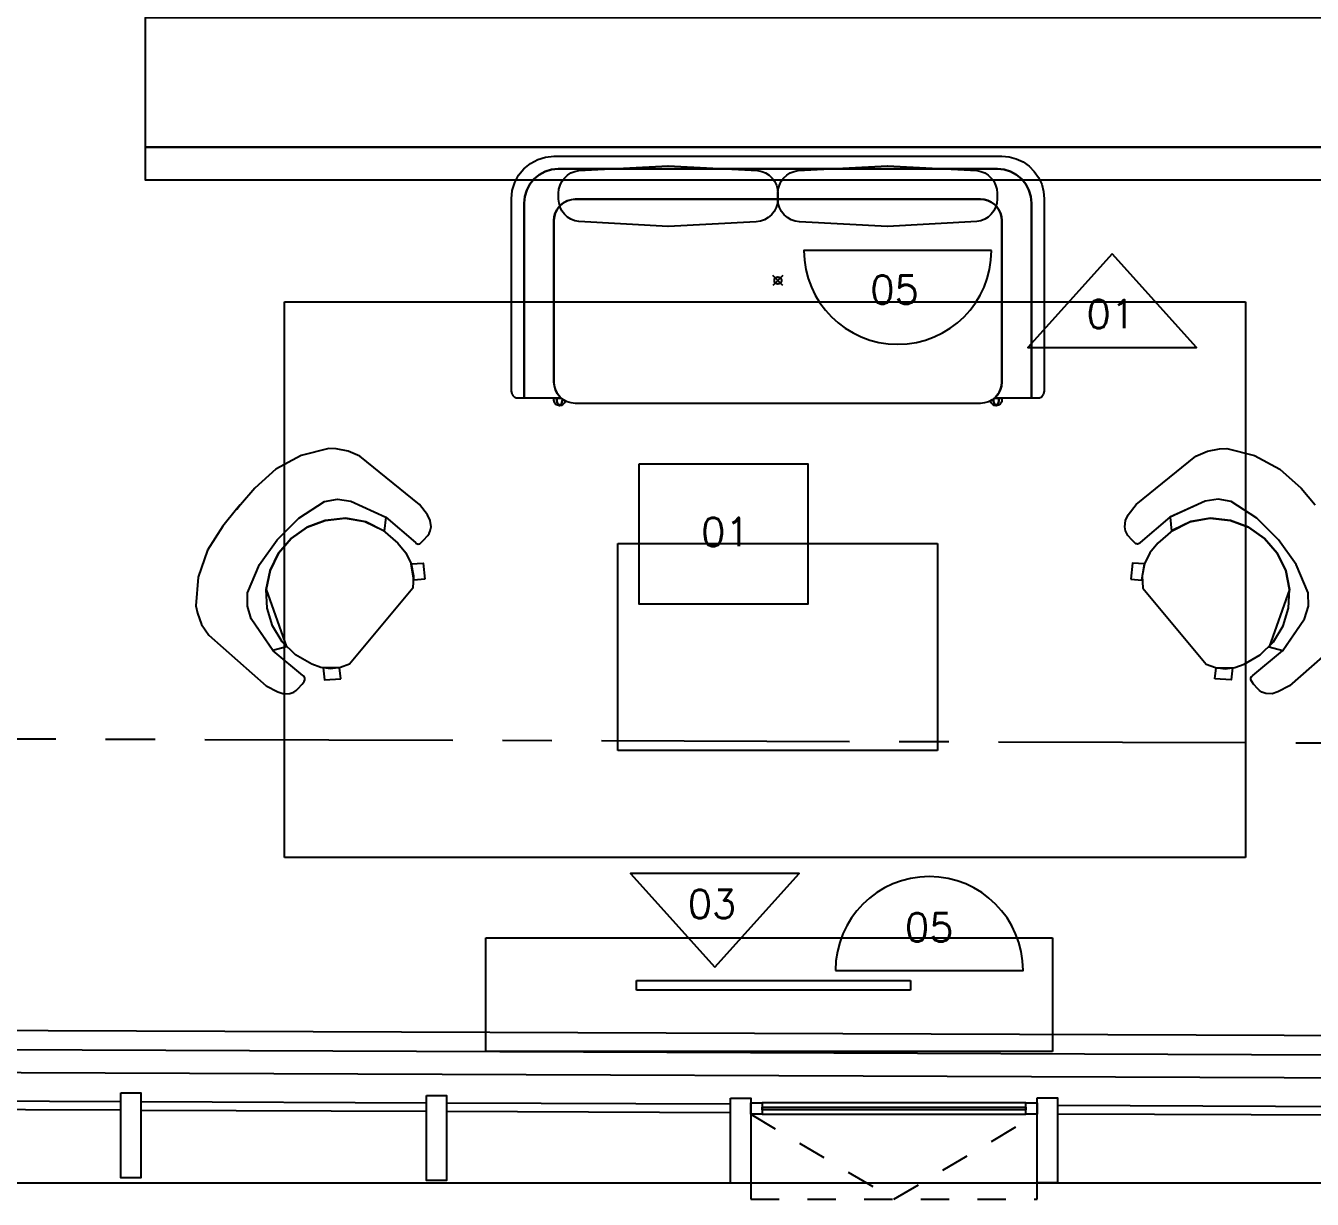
# Model space of a CAD drawing. Extents: x -4 to 325, y -1 to 181.
# Drawn here: x 34.493 to 39.032, y 3.893 to 8.033 of the extents above; entities that cross this region are included whole.
import ezdxf
from ezdxf.enums import TextEntityAlignment as Align

# ---------------------------------------------------------------- set-up
doc = ezdxf.new("R2010")
doc.units = 0
doc.header["$LTSCALE"] = 0.7
doc.header["$MEASUREMENT"] = 0
for name, pattern in [('REC4_A1-00_PLANTA GENERAL$1$X-BB$0$CENTER', [2, 1.25, -0.25, 0.25, -0.25]), ('REC4_A1-00_PLANTA GENERAL$1$X-BB$0$HIDDEN2', [0.1875, 0.125, -0.0625]), ('X-BB$0$HIDDEN2', [0.1875, 0.125, -0.0625])]:
    doc.linetypes.add(name, pattern=pattern)
doc.layers.get('0').update_dxf_attribs({"linetype": 'CONTINUOUS'})
for name, color, linetype in [('REC4_A1-00_PLANTA GENERAL$1$ACABADO INTERIOR', 4, 'CONTINUOUS'), ('REC4_A1-00_PLANTA GENERAL$1$BB$0$A-COLS', 251, 'CONTINUOUS'), ('REC4_A1-00_PLANTA GENERAL$1$BB$0$A-GLAZ', 251, 'CONTINUOUS'), ('REC4_A1-00_PLANTA GENERAL$1$BB$0$A-GRID', 251, 'REC4_A1-00_PLANTA GENERAL$1$X-BB$0$CENTER'), ('REC4_A1-00_PLANTA GENERAL$1$BB$0$A-WALL-FULL', 251, 'CONTINUOUS'), ('REC4_A1-00_PLANTA GENERAL$1$BB$0$A-WALL-PRHT', 251, 'CONTINUOUS'), ('REC4_A1-00_PLANTA GENERAL$1$FN$0$I-FURN-FREE', 1, 'CONTINUOUS'), ('REC4_A1-00_PLANTA GENERAL$1$LAMBRINES', 3, 'CONTINUOUS'), ('REC4_A1-00_PLANTA GENERAL$1$PP$0$I-CANCELERIA', 253, 'CONTINUOUS'), ('REC4_A1-00_PLANTA GENERAL$1$PP$0$I-FLOR-DIMS', 1, 'CONTINUOUS'), ('REC4_A1-00_PLANTA GENERAL$1$PP$0$I-GLAZ', 253, 'CONTINUOUS')]:
    doc.layers.add(name, color=color, linetype=linetype)
doc.styles.add('REC4_A1-00_PLANTA GENERAL$0$X-FN$0$ARIAL', font='arial.ttf')
doc.styles.add('ROMANS', font='romans.shx', dxfattribs={"width": 0.75})

# ---------------------------------------------------------------- blocks, each defined once
blk = doc.blocks.new('REC4_A1-00_PLANTA GENERAL', base_point=(3911.2412, -3265.1096))
at = {"layer": 'REC4_A1-00_PLANTA GENERAL$1$BB$0$A-GRID'}
h = blk.add_hatch(dxfattribs=at)
h.set_pattern_fill('ANSI31', color=8, scale=0.53)
h.set_pattern_definition([(45, (0.03352, 0.020166), (-0.046845824, 0.046845824), [])])
h.paths.add_polyline_path([(1.5678, 35.8547), (1.2166, 35.8547), (1.2166, 35.4908), (1.5678, 35.4908)])
h.paths.add_polyline_path([(8.0551, 35.8047), (7.7553, 35.8047), (7.7553, 35.5143), (8.0551, 35.5143)])
h.paths.add_polyline_path([(14.5753, 35.809), (14.2754, 35.809), (14.2754, 35.5187), (14.5753, 35.5187)])
h.paths.add_polyline_path([(21.0466, 35.804), (20.7468, 35.804), (20.7468, 35.5137), (21.0466, 35.5137)])
edge = h.paths.add_edge_path()
edge.add_arc((27.4259, 35.604), 0.1568, 0, 360)
h.paths.add_polyline_path([(34.1147, 35.7939), (33.8148, 35.7939), (33.8148, 35.5036), (34.1147, 35.5036)])
h.paths.add_polyline_path([(40.5576, 35.789), (40.2578, 35.789), (40.2578, 35.4986), (40.5576, 35.4986)])
edge = h.paths.add_edge_path()
edge.add_arc((46.9701, 35.6385), 0.2128, 0, 360)
edge = h.paths.add_edge_path()
edge.add_arc((33.9335, 29.5702), 0.1716, 0, 360)
h.paths.add_polyline_path([(1.5768, 29.8317), (1.2256, 29.8317), (1.2256, 29.4678), (1.5768, 29.4678)])
h.paths.add_polyline_path([(8.0508, 29.7868), (7.75, 29.7868), (7.75, 29.4871), (8.0508, 29.4871)])
h.paths.add_polyline_path([(14.3851, 29.7988), (14.2624, 29.7988), (14.2624, 29.4991), (14.3821, 29.4991)])
h.paths.add_polyline_path([(14.5632, 29.7988), (14.3851, 29.7988), (14.3821, 29.4991), (14.5632, 29.4991)])
h.paths.add_polyline_path([(21.1221, 29.5527), (20.7989, 29.5517), (20.7989, 29.3933), (21.1221, 29.3933)])
h.paths.add_polyline_path([(21.1221, 29.8224), (21.0453, 29.8224), (20.7989, 29.8217), (20.7989, 29.5517), (21.1221, 29.5527)])
h.paths.add_polyline_path([(27.542, 29.7729), (27.2913, 29.7729), (27.2913, 29.5231), (27.542, 29.5231)])
h.paths.add_polyline_path([(40.5264, 29.7716), (40.2757, 29.7716), (40.2757, 29.5218), (40.5264, 29.5218)])
h.paths.add_polyline_path([(47.0764, 29.8019), (46.7664, 29.8019), (46.7664, 29.4919), (47.0764, 29.4919)])
h.paths.add_polyline_path([(1.565, 23.8478), (1.2138, 23.8478), (1.2138, 23.4839), (1.565, 23.4839)])
h.paths.add_polyline_path([(7.9956, 23.8084), (7.6948, 23.8084), (7.6948, 23.5086), (7.9956, 23.5086)])
h.paths.add_polyline_path([(14.5958, 23.8058), (14.2249, 23.8067), (14.2249, 23.507), (14.5929, 23.5061)])
h.paths.add_polyline_path([(14.5258, 23.8058), (14.5958, 23.8058), (14.5929, 23.5061), (14.5258, 23.5061)], flags=16)
h.paths.add_polyline_path([(27.5327, 23.7392), (27.282, 23.7392), (27.282, 23.4894), (27.5327, 23.4894)])
edge = h.paths.add_edge_path()
edge.add_arc((33.9155, 23.6003), 0.1566, 0, 360)
h.paths.add_polyline_path([(40.5198, 23.6763), (40.2691, 23.6763), (40.2691, 23.4631), (40.5198, 23.4631)])
h.paths.add_polyline_path([(40.5198, 23.7129), (40.269, 23.7129), (40.269, 23.6763), (40.5198, 23.6763)])
h.paths.add_polyline_path([(47.0605, 23.6763), (46.8098, 23.6763), (46.8098, 23.4498), (47.0605, 23.4498)])
h.paths.add_polyline_path([(47.0605, 23.6997), (46.8098, 23.6997), (46.8098, 23.6763), (47.0605, 23.6763)])
h.paths.add_polyline_path([(1.5458, 17.8473), (1.1946, 17.8473), (1.1946, 17.4834), (1.5458, 17.4834)])
h.paths.add_polyline_path([(8.0633, 17.8071), (7.7625, 17.8071), (7.7625, 17.5074), (8.0633, 17.5074)])
h.paths.add_polyline_path([(14.4343, 17.7919), (14.3217, 17.7919), (14.3217, 17.4921), (14.4285, 17.4921)])
h.paths.add_polyline_path([(14.6226, 17.7919), (14.4343, 17.7919), (14.4285, 17.4921), (14.6226, 17.4921)])
h.paths.add_polyline_path([(27.5235, 17.756), (27.2727, 17.756), (27.2727, 17.5062), (27.5235, 17.5062)])
edge = h.paths.add_edge_path()
edge.add_arc((33.905, 17.5767), 0.1574, 0, 360)
h.paths.add_polyline_path([(40.5132, 17.7384), (40.3113, 17.7384), (40.3113, 17.5259), (40.5132, 17.5259)])
h.paths.add_polyline_path([(40.3113, 17.7384), (40.2625, 17.7384), (40.2625, 17.4886), (40.5132, 17.4886), (40.5132, 17.5259), (40.3113, 17.5259)])
h.paths.add_polyline_path([(47.0683, 17.7542), (46.7674, 17.7542), (46.7674, 17.5259), (47.0683, 17.5259)])
h.paths.add_polyline_path([(47.0683, 17.5259), (46.7674, 17.5259), (46.7674, 17.4544), (47.0683, 17.4544)])
h.paths.add_polyline_path([(1.5739, 11.86), (1.2227, 11.86), (1.2227, 11.4962), (1.5739, 11.4962)])
h.paths.add_polyline_path([(8.0659, 11.8138), (7.765, 11.8138), (7.765, 11.514), (8.0659, 11.514)])
h.paths.add_polyline_path([(14.5258, 11.7988), (14.2249, 11.7988), (14.2249, 11.499), (14.5258, 11.499)])
h.paths.add_polyline_path([(21.0742, 11.6829), (20.7512, 11.6844), (20.7512, 11.4144), (21.0742, 11.4144)])
h.paths.add_polyline_path([(21.0742, 11.7656), (20.7512, 11.7656), (20.7512, 11.6844), (21.0742, 11.6829)])
h.paths.add_polyline_path([(27.5142, 11.7439), (27.2635, 11.7439), (27.2635, 11.4941), (27.5142, 11.4941)])
edge = h.paths.add_edge_path()
edge.add_arc((33.8803, 11.59), 0.1553, 0, 360)
h.paths.add_polyline_path([(40.5065, 11.7154), (40.2558, 11.7154), (40.2558, 11.464), (40.5065, 11.464)])
h.paths.add_polyline_path([(47.0258, 11.6987), (46.775, 11.6987), (46.775, 11.4489), (47.0258, 11.4489)])
h.paths.add_polyline_path([(1.5513, 5.8383), (1.2001, 5.8383), (1.2001, 5.4744), (1.5513, 5.4744)])
h.paths.add_polyline_path([(8.0395, 5.7813), (7.7676, 5.7813), (7.7676, 5.4815), (8.0395, 5.4815)])
h.paths.add_polyline_path([(8.0685, 5.7813), (8.0395, 5.7813), (8.0395, 5.4815), (8.0685, 5.4815)])
h.paths.add_polyline_path([(14.5132, 5.7555), (14.2123, 5.7555), (14.2123, 5.4558), (14.5132, 5.4558)])
h.paths.add_polyline_path([(21.0084, 5.7048), (20.7577, 5.7048), (20.7577, 5.455), (21.0084, 5.455)])
h.paths.add_polyline_path([(27.5299, 5.7035), (27.229, 5.7035), (27.229, 5.4037), (27.5299, 5.4037)])
h.paths.add_polyline_path([(34.0162, 5.6528), (33.7655, 5.6528), (33.7655, 5.403), (34.0162, 5.403)])
h.paths.add_polyline_path([(40.4672, 5.6155), (40.2072, 5.6155), (40.2072, 5.3555), (40.4672, 5.3555)])
edge = h.paths.add_edge_path()
edge.add_arc((46.8827, 5.476), 0.1877, 0, 360)
at = {"layer": 'REC4_A1-00_PLANTA GENERAL$1$ACABADO INTERIOR'}
blk.add_lwpolyline([(47.6555, 4.3675), (9.6483, 4.5182)], dxfattribs=at)
at = {"layer": 'REC4_A1-00_PLANTA GENERAL$1$BB$0$A-COLS'}
for points in [[(34.8278, 4.2684), (34.8994, 4.2684), (34.8994, 3.9684), (34.8278, 3.9684)], [(35.9063, 4.259), (35.9779, 4.259), (35.9779, 3.959), (35.9063, 3.959)], [(36.9796, 4.2498), (37.0512, 4.2498), (37.0512, 3.9498), (36.9796, 3.9498)], [(38.0611, 4.2511), (38.1327, 4.2511), (38.1327, 3.9511), (38.0611, 3.9511)]]:
    blk.add_lwpolyline(points, close=True, dxfattribs=at)
at = {"layer": 'REC4_A1-00_PLANTA GENERAL$1$BB$0$A-GLAZ'}
for points in [[(34.8278, 4.2366), (33.8197, 4.2406)], [(35.9063, 4.2323), (34.8994, 4.2363)], [(36.9796, 4.228), (35.9779, 4.232)], [(39.1586, 4.2193), (38.1327, 4.2234)], [(34.8276, 4.2066), (33.8196, 4.2106)], [(35.9062, 4.2023), (34.8992, 4.2063)], [(36.9795, 4.198), (35.9778, 4.202)], [(39.1584, 4.1893), (38.1326, 4.1934)]]:
    blk.add_lwpolyline(points, dxfattribs=at)
at = {"layer": 'REC4_A1-00_PLANTA GENERAL$1$BB$0$A-GRID'}
blk.add_line((-2.6753, 5.6297, 1.5468), (52.8043, 5.4615, -3.1299), dxfattribs=at)
at = {"layer": 'REC4_A1-00_PLANTA GENERAL$1$BB$0$A-WALL-FULL'}
for points in [[(39.8631, 8.0609), (34.9145, 8.0609), (34.9145, 7.6047)], [(34.9145, 7.6047), (40.6337, 7.6047)], [(45.765, 4.2938), (10.116, 4.4351)]]:
    blk.add_lwpolyline(points, dxfattribs=at)
at = {"layer": 'REC4_A1-00_PLANTA GENERAL$1$BB$0$A-WALL-PRHT'}
blk.add_lwpolyline([(45.715, 3.95), (45.765, 3.95), (10.116, 3.95)], dxfattribs=at)
at = {"layer": 'REC4_A1-00_PLANTA GENERAL$1$FN$0$I-FURN-FREE'}
for p, q in [((35.4058, 7.0586), (38.7962, 7.0586)), ((35.4058, 5.0979), (35.4058, 7.0586)), ((38.7962, 7.0586), (38.7962, 5.0979)), ((36.5815, 6.2063), (37.7102, 6.2063)), ((36.5815, 5.4761), (36.5815, 6.2063)), ((37.7102, 6.2063), (37.7102, 5.4761)), ((37.7102, 5.4761), (36.5815, 5.4761)), ((38.7962, 5.0979), (35.4058, 5.0979)), ((36.1156, 4.8145), (38.1156, 4.8145)), ((36.1156, 4.4145), (36.1156, 4.8145)), ((38.1156, 4.8145), (38.1156, 4.4145)), ((36.6476, 4.6648), (37.614, 4.6648)), ((36.6476, 4.6308), (36.6476, 4.6648)), ((37.614, 4.6308), (36.6476, 4.6308)), ((37.614, 4.6648), (37.614, 4.6308)), ((38.1156, 4.4145), (36.1156, 4.4145))]:
    blk.add_line(p, q, dxfattribs=at)
for points in [[(38.0838, 6.7348), (38.0824, 6.7307), (38.0803, 6.7269), (38.0774, 6.7237), (38.074, 6.7211), (38.0701, 6.7192), (38.0415, 6.7192), (38.0415, 7.4074), (38.0415, 7.4074), (38.0392, 7.4308), (38.0324, 7.4533), (38.0213, 7.474), (38.0063, 7.4922), (37.9882, 7.5071), (37.9674, 7.5182), (37.9449, 7.5251), (37.9215, 7.5274), (36.3715, 7.5274), (36.3715, 7.5274), (36.3715, 7.5274), (36.3481, 7.5251), (36.3256, 7.5182), (36.3048, 7.5071), (36.2866, 7.4922), (36.2717, 7.474), (36.2606, 7.4533), (36.2538, 7.4308), (36.2515, 7.4074), (36.2515, 6.7192), (36.2229, 6.7192), (36.2229, 6.7192), (36.2229, 6.7192), (36.219, 6.7211), (36.2156, 6.7237), (36.2127, 6.7269), (36.2106, 6.7307), (36.2092, 6.7348), (36.2092, 6.7348), (36.2092, 6.7348), (36.2071, 6.7439), (36.2065, 6.7533), (36.2065, 7.4224), (36.2065, 7.4224), (36.2094, 7.4516), (36.2179, 7.4798), (36.2318, 7.5057), (36.2504, 7.5284), (36.2732, 7.5471), (36.2991, 7.5609), (36.3272, 7.5695), (36.3565, 7.5724), (37.9365, 7.5724), (37.9365, 7.5724), (37.9625, 7.5701), (37.9878, 7.5633), (38.0115, 7.5523), (38.0329, 7.5373), (38.0514, 7.5188), (38.0664, 7.4974), (38.0774, 7.4737), (38.0842, 7.4484), (38.0865, 7.4224), (38.0865, 6.7533), (38.0865, 6.7533), (38.0865, 6.7531), (38.0865, 6.7531), (38.0858, 6.7438), (38.0838, 6.7348)], [(36.4442, 7.5217), (36.7597, 7.539), (36.7597, 7.539), (37.0752, 7.5217), (37.0752, 7.5217), (37.0895, 7.5188), (37.103, 7.5133), (37.1154, 7.5055), (37.126, 7.4956), (37.1348, 7.4839), (37.1412, 7.4708), (37.1451, 7.4568), (37.1465, 7.4422), (37.1465, 7.4211), (37.1465, 7.4211), (37.145, 7.4059), (37.1407, 7.3913), (37.1337, 7.3778), (37.1243, 7.3658), (37.1128, 7.3559), (37.0995, 7.3483), (37.0851, 7.3434), (37.0701, 7.3412), (37.0701, 7.3412), (36.7597, 7.3245), (36.7597, 7.3245), (36.4442, 7.3418), (36.4442, 7.3418), (36.4299, 7.3447), (36.4164, 7.3502), (36.4041, 7.358), (36.3934, 7.3679), (36.3847, 7.3796), (36.3782, 7.3927), (36.3743, 7.4067), (36.3729, 7.4213), (36.3729, 7.4421), (36.3729, 7.4421), (36.3742, 7.4567), (36.3782, 7.4707), (36.3846, 7.4838), (36.3933, 7.4955), (36.404, 7.5055), (36.4163, 7.5133), (36.4299, 7.5188), (36.4442, 7.5217)], [(37.8488, 7.3418), (37.5333, 7.3245), (37.5333, 7.3245), (37.2229, 7.3412), (37.2229, 7.3412), (37.2078, 7.3434), (37.1934, 7.3483), (37.1802, 7.3559), (37.1687, 7.3658), (37.1593, 7.3778), (37.1523, 7.3913), (37.148, 7.4059), (37.1465, 7.4211), (37.1465, 7.4422), (37.1465, 7.4422), (37.1478, 7.4568), (37.1518, 7.4708), (37.1582, 7.4839), (37.1669, 7.4956), (37.1776, 7.5055), (37.1899, 7.5133), (37.2035, 7.5188), (37.2178, 7.5217), (37.2178, 7.5217), (37.5333, 7.539), (37.5333, 7.539), (37.8488, 7.5217), (37.8488, 7.5217), (37.8631, 7.5188), (37.8766, 7.5133), (37.889, 7.5055), (37.8996, 7.4956), (37.9084, 7.4839), (37.9148, 7.4708), (37.9187, 7.4567), (37.9201, 7.4422), (37.9201, 7.4422), (37.9201, 7.4421), (37.9201, 7.4213), (37.9201, 7.4213), (37.9187, 7.4067), (37.9148, 7.3927), (37.9083, 7.3796), (37.8996, 7.3679), (37.8889, 7.358), (37.8766, 7.3502), (37.8631, 7.3447), (37.8488, 7.3418)], [(37.9108, 6.7192), (37.9108, 6.7192), (37.9108, 6.7192), (37.9197, 6.7283), (37.9269, 6.7389), (37.9322, 6.7505), (37.9354, 6.7629), (37.9365, 6.7756), (37.9365, 7.3456), (37.9365, 7.3456), (37.9365, 7.3456), (37.9354, 7.3587), (37.932, 7.3713), (37.9264, 7.3831), (37.9189, 7.3938), (37.9097, 7.4031), (37.899, 7.4106), (37.8871, 7.4161), (37.8745, 7.4195), (37.8615, 7.4206), (36.4315, 7.4206), (36.4315, 7.4206), (36.4315, 7.4206), (36.4315, 7.4206), (36.4169, 7.4192), (36.4028, 7.4149), (36.3898, 7.408), (36.3785, 7.3987), (36.3691, 7.3873), (36.3622, 7.3743), (36.3579, 7.3603), (36.3565, 7.3456), (36.3565, 6.7756), (36.3565, 6.7756), (36.3576, 6.7629), (36.3608, 6.7505), (36.3661, 6.7389), (36.3733, 6.7283), (36.3821, 6.7192), (36.2515, 6.7192), (36.2515, 7.4074), (36.2515, 7.4074), (36.2538, 7.4308), (36.2606, 7.4533), (36.2717, 7.474), (36.2866, 7.4922), (36.3048, 7.5071), (36.3256, 7.5182), (36.3481, 7.5251), (36.3715, 7.5274), (37.9215, 7.5274), (37.9215, 7.5274), (37.9449, 7.5251), (37.9674, 7.5182), (37.9882, 7.5071), (38.0063, 7.4922), (38.0213, 7.474), (38.0324, 7.4533), (38.0392, 7.4308), (38.0415, 7.4074), (38.0415, 6.7192), (37.9108, 6.7192)], [(36.4315, 6.7006), (36.4315, 6.7006), (36.4315, 6.7006), (36.4169, 6.7021), (36.4028, 6.7063), (36.3898, 6.7133), (36.3785, 6.7226), (36.3691, 6.734), (36.3622, 6.7469), (36.3579, 6.761), (36.3565, 6.7756), (36.3565, 7.3456), (36.3565, 7.3456), (36.3576, 7.3587), (36.361, 7.3713), (36.3665, 7.3831), (36.374, 7.3938), (36.3833, 7.4031), (36.394, 7.4106), (36.4058, 7.4161), (36.4185, 7.4195), (36.4315, 7.4206), (37.8615, 7.4206), (37.8615, 7.4206), (37.8745, 7.4195), (37.8871, 7.4161), (37.899, 7.4106), (37.9097, 7.4031), (37.9189, 7.3938), (37.9264, 7.3831), (37.932, 7.3713), (37.9354, 7.3587), (37.9365, 7.3456), (37.9365, 6.7756), (37.9365, 6.7756), (37.9351, 6.761), (37.9308, 6.7469), (37.9239, 6.734), (37.9145, 6.7226), (37.9032, 6.7133), (37.8902, 6.7063), (37.8761, 6.7021), (37.8615, 6.7006), (36.4315, 6.7006)], [(37.1642, 7.1163), (37.1288, 7.1517)], [(37.1642, 7.1517), (37.1288, 7.1163)], [(37.1642, 7.1163), (37.1288, 7.1517)], [(37.1642, 7.1517), (37.1288, 7.1163)], [(37.1642, 7.1163), (37.1288, 7.1517)], [(37.1642, 7.1517), (37.1288, 7.1163)], [(37.1642, 7.1163), (37.1288, 7.1517)], [(37.1642, 7.1517), (37.1288, 7.1163)], [(37.134, 7.134), (37.1342, 7.1364), (37.1349, 7.1388), (37.1361, 7.1409), (37.1377, 7.1428), (37.1395, 7.1444), (37.1417, 7.1455), (37.1441, 7.1463), (37.1465, 7.1465), (37.1489, 7.1463), (37.1513, 7.1455), (37.1534, 7.1444), (37.1553, 7.1428), (37.1569, 7.1409), (37.158, 7.1388), (37.1588, 7.1364), (37.159, 7.134), (37.1588, 7.1316), (37.158, 7.1292), (37.1569, 7.1271), (37.1553, 7.1252), (37.1534, 7.1236), (37.1513, 7.1224), (37.1489, 7.1217), (37.1465, 7.1215), (37.1441, 7.1217), (37.1417, 7.1224), (37.1395, 7.1236), (37.1377, 7.1252), (37.1361, 7.1271), (37.1349, 7.1292), (37.1342, 7.1316), (37.134, 7.134)], [(37.134, 7.134), (37.1342, 7.1364), (37.1349, 7.1388), (37.1361, 7.1409), (37.1377, 7.1428), (37.1395, 7.1444), (37.1417, 7.1455), (37.1441, 7.1463), (37.1465, 7.1465), (37.1489, 7.1463), (37.1513, 7.1455), (37.1534, 7.1444), (37.1553, 7.1428), (37.1569, 7.1409), (37.158, 7.1388), (37.1588, 7.1364), (37.159, 7.134), (37.1588, 7.1316), (37.158, 7.1292), (37.1569, 7.1271), (37.1553, 7.1252), (37.1534, 7.1236), (37.1513, 7.1224), (37.1489, 7.1217), (37.1465, 7.1215), (37.1441, 7.1217), (37.1417, 7.1224), (37.1395, 7.1236), (37.1377, 7.1252), (37.1361, 7.1271), (37.1349, 7.1292), (37.1342, 7.1316), (37.134, 7.134)], [(37.134, 7.134), (37.1342, 7.1364), (37.1349, 7.1388), (37.1361, 7.1409), (37.1377, 7.1428), (37.1395, 7.1444), (37.1417, 7.1455), (37.1441, 7.1463), (37.1465, 7.1465), (37.1489, 7.1463), (37.1513, 7.1455), (37.1534, 7.1444), (37.1553, 7.1428), (37.1569, 7.1409), (37.158, 7.1388), (37.1588, 7.1364), (37.159, 7.134), (37.1588, 7.1316), (37.158, 7.1292), (37.1569, 7.1271), (37.1553, 7.1252), (37.1534, 7.1236), (37.1513, 7.1224), (37.1489, 7.1217), (37.1465, 7.1215), (37.1441, 7.1217), (37.1417, 7.1224), (37.1395, 7.1236), (37.1377, 7.1252), (37.1361, 7.1271), (37.1349, 7.1292), (37.1342, 7.1316), (37.134, 7.134)], [(37.134, 7.134), (37.1342, 7.1364), (37.1349, 7.1388), (37.1361, 7.1409), (37.1377, 7.1428), (37.1395, 7.1444), (37.1417, 7.1455), (37.1441, 7.1463), (37.1465, 7.1465), (37.1489, 7.1463), (37.1513, 7.1455), (37.1534, 7.1444), (37.1553, 7.1428), (37.1569, 7.1409), (37.158, 7.1388), (37.1588, 7.1364), (37.159, 7.134), (37.1588, 7.1316), (37.158, 7.1292), (37.1569, 7.1271), (37.1553, 7.1252), (37.1534, 7.1236), (37.1513, 7.1224), (37.1489, 7.1217), (37.1465, 7.1215), (37.1441, 7.1217), (37.1417, 7.1224), (37.1395, 7.1236), (37.1377, 7.1252), (37.1361, 7.1271), (37.1349, 7.1292), (37.1342, 7.1316), (37.134, 7.134)], [(36.3862, 6.7159), (36.3961, 6.7095), (36.3961, 6.7095), (36.3953, 6.7061), (36.3938, 6.7028), (36.3919, 6.6998), (36.3894, 6.6973), (36.3865, 6.6952), (36.3833, 6.6936), (36.3798, 6.6927), (36.3763, 6.6924), (36.3763, 6.6924), (36.3724, 6.6928), (36.3686, 6.6939), (36.3652, 6.6957), (36.3621, 6.6982), (36.3596, 6.7013), (36.3578, 6.7047), (36.3567, 6.7085), (36.3563, 6.7124), (36.3563, 6.7124), (36.3563, 6.7124), (36.3566, 6.7158), (36.3575, 6.7192), (36.3575, 6.7192), (36.3663, 6.7192), (36.3664, 6.7148), (36.3664, 6.7146), (36.3664, 6.7146), (36.3668, 6.7092), (36.368, 6.704), (36.37, 6.699), (36.37, 6.699), (36.3707, 6.6979), (36.3716, 6.697), (36.3726, 6.6963), (36.3738, 6.6957), (36.375, 6.6954), (36.3763, 6.6953), (36.3763, 6.6953), (36.3776, 6.6954), (36.3788, 6.6957), (36.38, 6.6963), (36.381, 6.697), (36.3819, 6.6979), (36.3826, 6.699), (36.3826, 6.699), (36.3846, 6.704), (36.3858, 6.7092), (36.3862, 6.7146), (36.3862, 6.7146), (36.3862, 6.7148), (36.3862, 6.7159)], [(36.3821, 6.7192), (36.3862, 6.7159), (36.3862, 6.7148), (36.3862, 6.7148), (36.3862, 6.7146), (36.3862, 6.7146), (36.3858, 6.7092), (36.3846, 6.704), (36.3826, 6.699), (36.3826, 6.699), (36.3819, 6.6979), (36.381, 6.697), (36.38, 6.6963), (36.3788, 6.6957), (36.3776, 6.6954), (36.3763, 6.6953), (36.3763, 6.6953), (36.375, 6.6954), (36.3738, 6.6957), (36.3726, 6.6963), (36.3716, 6.697), (36.3707, 6.6979), (36.37, 6.699), (36.37, 6.699), (36.368, 6.704), (36.3668, 6.7092), (36.3664, 6.7146), (36.3664, 6.7148), (36.3663, 6.7192), (36.3821, 6.7192)], [(37.8969, 6.7095), (37.9068, 6.7159), (37.9068, 6.7148), (37.9068, 6.7148), (37.9072, 6.7094), (37.9084, 6.7041), (37.9104, 6.699), (37.9104, 6.699), (37.9111, 6.6979), (37.912, 6.697), (37.913, 6.6963), (37.9142, 6.6957), (37.9154, 6.6954), (37.9167, 6.6953), (37.9167, 6.6953), (37.918, 6.6954), (37.9192, 6.6957), (37.9204, 6.6963), (37.9214, 6.697), (37.9223, 6.6979), (37.923, 6.699), (37.923, 6.699), (37.925, 6.704), (37.9262, 6.7092), (37.9266, 6.7146), (37.9266, 6.7148), (37.9267, 6.7192), (37.9355, 6.7192), (37.9355, 6.7192), (37.9364, 6.7158), (37.9367, 6.7124), (37.9367, 6.7124), (37.9367, 6.7124), (37.9363, 6.7085), (37.9352, 6.7047), (37.9333, 6.7013), (37.9309, 6.6982), (37.9278, 6.6957), (37.9244, 6.6939), (37.9206, 6.6928), (37.9167, 6.6924), (37.9167, 6.6924), (37.9132, 6.6927), (37.9097, 6.6936), (37.9065, 6.6952), (37.9036, 6.6973), (37.9011, 6.6998), (37.8991, 6.7028), (37.8977, 6.7061), (37.8969, 6.7095)], [(37.9068, 6.7159), (37.9108, 6.7192), (37.9267, 6.7192), (37.9266, 6.7148), (37.9266, 6.7146), (37.9266, 6.7146), (37.9266, 6.7146), (37.9262, 6.7092), (37.925, 6.704), (37.923, 6.699), (37.923, 6.699), (37.9223, 6.6979), (37.9214, 6.697), (37.9204, 6.6963), (37.9192, 6.6957), (37.918, 6.6954), (37.9167, 6.6953), (37.9167, 6.6953), (37.9154, 6.6954), (37.9142, 6.6957), (37.913, 6.6963), (37.912, 6.697), (37.9111, 6.6979), (37.9104, 6.699), (37.9104, 6.699), (37.9084, 6.7041), (37.9072, 6.7094), (37.9068, 6.7148), (37.9068, 6.7159)], [(39.1546, 5.8827), (38.9521, 5.7038), (38.9109, 5.6823), (38.8901, 5.6762), (38.868, 5.6766), (38.8545, 5.6821), (38.8456, 5.6875), (38.8397, 5.6931), (38.8251, 5.7103), (38.8183, 5.7198), (38.8154, 5.7256), (38.815, 5.7285), (38.8153, 5.7315), (38.8162, 5.7342), (38.8178, 5.7367), (38.82, 5.7387), (38.8225, 5.7402), (38.9275, 5.8279), (39.0044, 5.941), (39.0183, 5.9855), (39.018, 6.0322), (38.9757, 6.1316), (38.9132, 6.2197), (38.8368, 6.2959), (38.7458, 6.3541), (38.6999, 6.3622), (38.6537, 6.3559), (38.5293, 6.2989), (38.4253, 6.21), (38.4235, 6.2077), (38.4211, 6.206), (38.4184, 6.2048), (38.4155, 6.2043), (38.4126, 6.2045), (38.4098, 6.2055), (38.4046, 6.2093), (38.3963, 6.2175), (38.3818, 6.2348), (38.3772, 6.2416), (38.3734, 6.2512), (38.3702, 6.2655), (38.3735, 6.2873), (38.383, 6.3068), (38.411, 6.3439), (38.6212, 6.5138), (38.6627, 6.5322), (38.7044, 6.5402), (38.7311, 6.5415), (38.8288, 6.5164), (38.9176, 6.4686), (38.9923, 6.401), (39.0427, 6.3431)], [(35.8589, 6.0487), (35.6352, 5.7808), (35.6028, 5.7687), (35.5685, 5.7646), (35.5342, 5.7687), (35.5018, 5.7808), (35.445, 5.8136), (35.3981, 5.8594), (35.3639, 5.9153), (35.3445, 5.978), (35.3412, 6.0434), (35.3548, 6.1106), (35.3848, 6.1723), (35.4293, 6.2244), (35.4854, 6.2637), (35.5496, 6.2876), (35.6197, 6.2953), (35.6892, 6.2836), (35.7529, 6.2533), (35.8059, 6.2068), (35.834, 6.1737), (35.8529, 6.1347), (35.8614, 6.0921), (35.8589, 6.0487)], [(38.434, 6.0487), (38.6577, 5.7808), (38.6901, 5.7687), (38.7245, 5.7646), (38.7588, 5.7687), (38.7912, 5.7808), (38.848, 5.8136), (38.8949, 5.8594), (38.9291, 5.9153), (38.9484, 5.978), (38.9518, 6.0434), (38.9382, 6.1106), (38.9082, 6.1723), (38.8637, 6.2244), (38.8076, 6.2637), (38.7433, 6.2876), (38.6733, 6.2953), (38.6037, 6.2836), (38.5401, 6.2533), (38.4871, 6.2068), (38.4589, 6.1737), (38.44, 6.1347), (38.4315, 6.0921), (38.434, 6.0487)], [(35.9007, 6.0799), (35.8618, 6.0774), (35.8531, 6.1343), (35.8954, 6.1372), (35.9007, 6.0799)], [(38.3922, 6.0799), (38.4311, 6.0774), (38.4399, 6.1343), (38.3976, 6.1372), (38.3922, 6.0799)], [(35.6042, 5.7292), (35.6003, 5.768), (35.5426, 5.7671), (35.5468, 5.7249), (35.6042, 5.7292)], [(38.6887, 5.7292), (38.6927, 5.768), (38.7503, 5.7671), (38.7461, 5.7249), (38.6887, 5.7292)]]:
    blk.add_lwpolyline(points, dxfattribs=at)
for points in [[(35.2497, 6.3424), (35.2365, 6.3268), (35.1877, 6.2674), (35.1335, 6.1825), (35.1012, 6.087), (35.0927, 5.9865), (35.0984, 5.9604), (35.1133, 5.9206), (35.1383, 5.8827), (35.3408, 5.7038), (35.3821, 5.6823), (35.4029, 5.6762), (35.425, 5.6766), (35.4384, 5.6821), (35.4473, 5.6875), (35.4532, 5.6931), (35.4679, 5.7103), (35.4746, 5.7198), (35.4775, 5.7256), (35.478, 5.7285), (35.4777, 5.7315), (35.4767, 5.7342), (35.4751, 5.7367), (35.473, 5.7387), (35.4704, 5.7402), (35.3655, 5.8279), (35.2886, 5.941), (35.2747, 5.9855), (35.275, 6.0322), (35.3173, 6.1316), (35.3797, 6.2197), (35.4562, 6.2959), (35.5471, 6.3541), (35.5931, 6.3622), (35.6393, 6.3559), (35.7637, 6.2989), (35.8676, 6.21), (35.8695, 6.2077), (35.8718, 6.206), (35.8745, 6.2048), (35.8774, 6.2043), (35.8804, 6.2045), (35.8831, 6.2055), (35.8884, 6.2093), (35.8966, 6.2175), (35.9111, 6.2348), (35.9157, 6.2416), (35.9196, 6.2512), (35.9227, 6.2655), (35.9194, 6.2873), (35.91, 6.3068), (35.8819, 6.3439), (35.6718, 6.5138), (35.6303, 6.5322), (35.5886, 6.5402), (35.5618, 6.5415), (35.4642, 6.5164), (35.3754, 6.4686), (35.3006, 6.401), (35.2502, 6.3431), (35.2371, 6.3275)], [(35.4134, 5.8418), (35.3647, 5.8287), (35.2886, 5.941), (35.2747, 5.9855), (35.275, 6.0322), (35.3173, 6.1316), (35.3797, 6.2197), (35.4562, 6.2959), (35.5471, 6.3541), (35.5931, 6.3622), (35.6393, 6.3559), (35.7628, 6.2995), (35.758, 6.2499), (35.6931, 6.2823), (35.6218, 6.2953), (35.5496, 6.2876), (35.4854, 6.2637), (35.4293, 6.2244), (35.3848, 6.1723), (35.3548, 6.1106), (35.3412, 6.0434), (35.4134, 5.8418)], [(38.8795, 5.8418), (38.9282, 5.8287), (39.0044, 5.941), (39.0183, 5.9855), (39.018, 6.0322), (38.9757, 6.1316), (38.9132, 6.2197), (38.8368, 6.2959), (38.7458, 6.3541), (38.6999, 6.3622), (38.6537, 6.3559), (38.5302, 6.2995), (38.5349, 6.2499), (38.5998, 6.2823), (38.6712, 6.2953), (38.7433, 6.2876), (38.8076, 6.2637), (38.8637, 6.2244), (38.9082, 6.1723), (38.9382, 6.1106), (38.9518, 6.0434), (38.8795, 5.8418)]]:
    blk.add_lwpolyline(points, close=True, dxfattribs=at)
at = {"layer": 'REC4_A1-00_PLANTA GENERAL$1$LAMBRINES', "elevation": 2.0762}
blk.add_lwpolyline([(34.9145, 7.6047), (34.9145, 7.4897), (40.1437, 7.4897), (40.1437, 7.6048), (34.9145, 7.6047)], close=True, dxfattribs=at)
at = {"layer": 'REC4_A1-00_PLANTA GENERAL$1$LAMBRINES'}
blk.add_lwpolyline([(9.6488, 4.582), (47.656, 4.4384)], dxfattribs=at)
at = {"layer": 'REC4_A1-00_PLANTA GENERAL$1$PP$0$I-CANCELERIA'}
for points in [[(37.0512, 4.2327), (37.0912, 4.2327), (37.0912, 4.1927), (37.0512, 4.1927)], [(37.0912, 4.1927), (38.0211, 4.1927), (38.0211, 4.2327), (37.0912, 4.2327)], [(38.0211, 4.2327), (38.0611, 4.2327), (38.0611, 4.1927), (38.0211, 4.1927)]]:
    blk.add_lwpolyline(points, close=True, dxfattribs=at)
at = {"layer": 'REC4_A1-00_PLANTA GENERAL$1$PP$0$I-FLOR-DIMS', "linetype": 'REC4_A1-00_PLANTA GENERAL$1$X-BB$0$HIDDEN2'}
for p, q in [((37.0512, 4.1927), (37.5562, 3.8927)), ((37.5562, 3.8927), (38.0611, 4.1927))]:
    blk.add_line(p, q, dxfattribs=at)
blk.add_lwpolyline([(37.0512, 4.1927), (37.0512, 3.8927), (38.0611, 3.8927), (38.0611, 4.1927)], dxfattribs=at)
at = {"layer": 'REC4_A1-00_PLANTA GENERAL$1$PP$0$I-GLAZ'}
blk.add_lwpolyline([(38.0211, 4.2172), (38.0211, 4.2082), (37.0912, 4.2082), (37.0912, 4.2172)], close=True, dxfattribs=at)
at = {"layer": 'REC4_A1-00_PLANTA GENERAL$1$FN$0$I-FURN-FREE', "style": 'REC4_A1-00_PLANTA GENERAL$0$X-FN$0$ARIAL', "text_generation_flag": 4}
for tag, p, height in [('ITEXT', (44.0612, 35.3807), 0.0358), ('CAPQT', (44.1235, 34.7232), 0.00704), ('CAPMC', (44.1235, 34.7232), 0.00704), ('CAPMG', (44.1235, 34.7232), 0.00704), ('STYLE', (44.1235, 34.7232), 0.0572), ('STYLE', (44.1235, 34.7232), 0.0572), ('CAPPN', (44.1235, 34.7232), 0.0715), ('L3', (44.1235, 34.7232), 0.0715), ('L1', (44.1235, 34.7232), 0.0715), ('L2', (44.1235, 34.7232), 0.0715)]:
    blk.add_attdef(tag, p, '', height=height, dxfattribs=at)
for tag, p, height, rotation in [('ITEXT', (42.9913, 35.0599), 0.0358, 30), ('ITEXT', (45.1482, 35.1235), 0.0358, 330), ('CAPPN', (43.374, 34.5216), 0.0715, 30), ('STYLE', (43.374, 34.5216), 0.0572, 30), ('STYLE', (43.374, 34.5216), 0.0572, 30), ('L1', (43.374, 34.5216), 0.0715, 30), ('L2', (43.374, 34.5216), 0.0715, 30), ('L3', (43.374, 34.5216), 0.0715, 30), ('CAPMG', (43.374, 34.5216), 0.00704, 30), ('CAPMC', (43.374, 34.5216), 0.00704, 30), ('CAPQT', (43.374, 34.5216), 0.00704, 30), ('L1', (44.8734, 34.523), 0.0715, 330), ('L3', (44.8734, 34.523), 0.0715, 330), ('L2', (44.8734, 34.523), 0.0715, 330), ('CAPPN', (44.8734, 34.523), 0.0715, 330), ('STYLE', (44.8734, 34.523), 0.0572, 330), ('STYLE', (44.8734, 34.523), 0.0572, 330), ('CAPMC', (44.8734, 34.523), 0.00704, 330), ('CAPMG', (44.8734, 34.523), 0.00704, 330), ('CAPQT', (44.8734, 34.523), 0.00704, 330), ('ITEXT', (42.2251, 34.2472), 0.0358, 60), ('ITEXT', (45.9609, 34.3573), 0.0358, 300), ('CAPPN', (42.8256, 33.9723), 0.0715, 60), ('STYLE', (42.8256, 33.9723), 0.0572, 60), ('STYLE', (42.8256, 33.9723), 0.0572, 60), ('L1', (42.8256, 33.9723), 0.0715, 60), ('L2', (42.8256, 33.9723), 0.0715, 60), ('L3', (42.8256, 33.9723), 0.0715, 60), ('CAPMG', (42.8256, 33.9723), 0.00704, 60), ('CAPMC', (42.8256, 33.9723), 0.00704, 60), ('CAPQT', (42.8256, 33.9723), 0.00704, 60), ('L1', (45.4227, 33.9746), 0.0715, 300), ('L3', (45.4227, 33.9746), 0.0715, 300), ('L2', (45.4227, 33.9746), 0.0715, 300), ('CAPPN', (45.4227, 33.9746), 0.0715, 300), ('STYLE', (45.4227, 33.9746), 0.0572, 300), ('STYLE', (45.4227, 33.9746), 0.0572, 300), ('CAPMC', (45.4227, 33.9746), 0.00704, 300), ('CAPMG', (45.4227, 33.9746), 0.00704, 300), ('CAPQT', (45.4227, 33.9746), 0.00704, 300), ('CAPPN', (42.6254, 33.2225), 0.0715, 90), ('STYLE', (42.6254, 33.2225), 0.0572, 90), ('STYLE', (42.6254, 33.2225), 0.0572, 90), ('L3', (42.6254, 33.2225), 0.0715, 90), ('L1', (42.6254, 33.2225), 0.0715, 90), ('L2', (42.6254, 33.2225), 0.0715, 90), ('ITEXT', (41.9679, 33.1602), 0.0358, 90), ('ITEXT', (46.2817, 33.2874), 0.0358, 270), ('CAPQT', (42.6254, 33.2225), 0.00704, 90), ('CAPMG', (42.6254, 33.2225), 0.00704, 90), ('CAPMC', (42.6254, 33.2225), 0.00704, 90), ('CAPPN', (45.6242, 33.2251), 0.0715, 270), ('L3', (45.6242, 33.2251), 0.0715, 270), ('L2', (45.6242, 33.2251), 0.0715, 270), ('L1', (45.6242, 33.2251), 0.0715, 270), ('STYLE', (45.6242, 33.2251), 0.0572, 270), ('STYLE', (45.6242, 33.2251), 0.0572, 270), ('CAPMC', (45.6242, 33.2251), 0.00704, 270), ('CAPMG', (45.6242, 33.2251), 0.00704, 270), ('CAPQT', (45.6242, 33.2251), 0.00704, 270), ('CAPPN', (42.8269, 32.4729), 0.0715, 120), ('STYLE', (42.8269, 32.4729), 0.0572, 120), ('STYLE', (42.8269, 32.4729), 0.0572, 120), ('L2', (42.8269, 32.4729), 0.0715, 120), ('L3', (42.8269, 32.4729), 0.0715, 120), ('L1', (42.8269, 32.4729), 0.0715, 120), ('CAPMG', (42.8269, 32.4729), 0.00704, 120), ('CAPMC', (42.8269, 32.4729), 0.00704, 120), ('CAPQT', (42.8269, 32.4729), 0.00704, 120), ('L2', (45.424, 32.4752), 0.0715, 240), ('L3', (45.424, 32.4752), 0.0715, 240), ('L1', (45.424, 32.4752), 0.0715, 240), ('CAPPN', (45.424, 32.4752), 0.0715, 240), ('STYLE', (45.424, 32.4752), 0.0572, 240), ('STYLE', (45.424, 32.4752), 0.0572, 240), ('CAPMG', (45.424, 32.4752), 0.00704, 240), ('CAPQT', (45.424, 32.4752), 0.00704, 240), ('CAPMC', (45.424, 32.4752), 0.00704, 240), ('ITEXT', (42.2887, 32.0903), 0.0358, 120), ('ITEXT', (46.0245, 32.2004), 0.0358, 240), ('CAPPN', (43.3762, 31.9246), 0.0715, 150), ('STYLE', (43.3762, 31.9246), 0.0572, 150), ('STYLE', (43.3762, 31.9246), 0.0572, 150), ('L1', (43.3762, 31.9246), 0.0715, 150), ('L2', (43.3762, 31.9246), 0.0715, 150), ('L3', (43.3762, 31.9246), 0.0715, 150), ('CAPPN', (44.8757, 31.9259), 0.0715, 210), ('STYLE', (44.8757, 31.9259), 0.0572, 210), ('STYLE', (44.8757, 31.9259), 0.0572, 210), ('L2', (44.8757, 31.9259), 0.0715, 210), ('L3', (44.8757, 31.9259), 0.0715, 210), ('L1', (44.8757, 31.9259), 0.0715, 210), ('CAPMG', (43.3762, 31.9246), 0.00704, 150), ('CAPMC', (43.3762, 31.9246), 0.00704, 150), ('CAPQT', (43.3762, 31.9246), 0.00704, 150), ('CAPMG', (44.8757, 31.9259), 0.00704, 210), ('CAPMC', (44.8757, 31.9259), 0.00704, 210), ('CAPQT', (44.8757, 31.9259), 0.00704, 210), ('CAPPN', (44.1261, 31.7244), 0.0715, 180), ('STYLE', (44.1261, 31.7244), 0.0572, 180), ('STYLE', (44.1261, 31.7244), 0.0572, 180), ('L3', (44.1261, 31.7244), 0.0715, 180), ('L1', (44.1261, 31.7244), 0.0715, 180), ('L2', (44.1261, 31.7244), 0.0715, 180), ('CAPMG', (44.1261, 31.7244), 0.00704, 180), ('CAPMC', (44.1261, 31.7244), 0.00704, 180), ('CAPQT', (44.1261, 31.7244), 0.00704, 180), ('ITEXT', (43.1014, 31.3241), 0.0358, 150), ('ITEXT', (45.2583, 31.3876), 0.0358, 210), ('ITEXT', (44.1884, 31.0669), 0.0358, 180)]:
    blk.add_attdef(tag, p, '', height=height, rotation=rotation, dxfattribs=at)
for tag, p, height, width in [('ITEXT', (44.1112, 34.7804), 0.0286, 0.75), ('PSUT1', (44.1235, 34.7232), 0.0572, 0.65), ('PSUT2', (44.1235, 34.7232), 0.0572, 0.65), ('PSUT3', (44.1235, 34.7232), 0.0572, 0.65)]:
    blk.add_attdef(tag, p, '', height=height, dxfattribs=dict(at, width=width))
for tag, p, height, rotation, width in [('ITEXT', (43.3348, 34.565), 0.0286, 30, 0.75), ('PSUT1', (43.374, 34.5216), 0.0572, 30, 0.65), ('PSUT2', (43.374, 34.5216), 0.0572, 30, 0.65), ('PSUT3', (43.374, 34.5216), 0.0572, 30, 0.65), ('ITEXT', (44.8914, 34.5786), 0.0286, 330, 0.75), ('PSUT1', (44.8734, 34.523), 0.0572, 330, 0.65), ('PSUT2', (44.8734, 34.523), 0.0572, 330, 0.65), ('PSUT3', (44.8734, 34.523), 0.0572, 330, 0.65), ('PSUT1', (42.8256, 33.9723), 0.0572, 60, 0.65), ('PSUT2', (42.8256, 33.9723), 0.0572, 60, 0.65), ('PSUT3', (42.8256, 33.9723), 0.0572, 60, 0.65), ('ITEXT', (42.77, 33.9903), 0.0286, 60, 0.75), ('ITEXT', (45.4661, 34.0138), 0.0286, 300, 0.75), ('PSUT1', (45.4227, 33.9746), 0.0572, 300, 0.65), ('PSUT2', (45.4227, 33.9746), 0.0572, 300, 0.65), ('PSUT3', (45.4227, 33.9746), 0.0572, 300, 0.65), ('PSUT3', (42.6254, 33.2225), 0.0572, 90, 0.65), ('PSUT1', (42.6254, 33.2225), 0.0572, 90, 0.65), ('PSUT2', (42.6254, 33.2225), 0.0572, 90, 0.65), ('ITEXT', (42.5682, 33.2102), 0.0286, 90, 0.75), ('ITEXT', (45.6814, 33.2373), 0.0286, 270, 0.75), ('PSUT1', (45.6242, 33.2251), 0.0572, 270, 0.65), ('PSUT2', (45.6242, 33.2251), 0.0572, 270, 0.65), ('PSUT3', (45.6242, 33.2251), 0.0572, 270, 0.65), ('PSUT2', (42.8269, 32.4729), 0.0572, 120, 0.65), ('PSUT3', (42.8269, 32.4729), 0.0572, 120, 0.65), ('PSUT1', (42.8269, 32.4729), 0.0572, 120, 0.65), ('ITEXT', (42.7835, 32.4337), 0.0286, 120, 0.75), ('PSUT2', (45.424, 32.4752), 0.0572, 240, 0.65), ('PSUT3', (45.424, 32.4752), 0.0572, 240, 0.65), ('PSUT1', (45.424, 32.4752), 0.0572, 240, 0.65), ('ITEXT', (45.4797, 32.4572), 0.0286, 240, 0.75), ('PSUT1', (43.3762, 31.9246), 0.0572, 150, 0.65), ('PSUT2', (43.3762, 31.9246), 0.0572, 150, 0.65), ('PSUT3', (43.3762, 31.9246), 0.0572, 150, 0.65), ('PSUT2', (44.8757, 31.9259), 0.0572, 210, 0.65), ('PSUT3', (44.8757, 31.9259), 0.0572, 210, 0.65), ('PSUT1', (44.8757, 31.9259), 0.0572, 210, 0.65), ('ITEXT', (43.3583, 31.8689), 0.0286, 150, 0.75), ('ITEXT', (44.9149, 31.8825), 0.0286, 210, 0.75), ('PSUT3', (44.1261, 31.7244), 0.0572, 180, 0.65), ('PSUT1', (44.1261, 31.7244), 0.0572, 180, 0.65), ('PSUT2', (44.1261, 31.7244), 0.0572, 180, 0.65), ('ITEXT', (44.1384, 31.6672), 0.0286, 180, 0.75)]:
    blk.add_attdef(tag, p, '', height=height, rotation=rotation, dxfattribs=dict(at, width=width))

msp = doc.modelspace()

# ---------------------------------------------------------------- block references
at = {"linetype": 'X-BB$0$HIDDEN2'}
msp.add_blockref('REC4_A1-00_PLANTA GENERAL', (3911.2412, -3265.1096), dxfattribs=at)

# ---------------------------------------------------------------- next in the draw order: linework, layer by layer
for points in [[(37.9002, 7.2397), (37.2386, 7.2397, 1)], [(37.3499, 4.7002), (38.0115, 4.7002, 1)]]:
    msp.add_lwpolyline(points, format="xyb", close=True)
for points in [[(38.3263, 7.2284), (38.0288, 6.8976), (38.6238, 6.8976), (38.3263, 7.2284)], [(36.9238, 4.7115), (37.2213, 5.0423), (36.6263, 5.0423), (36.9238, 4.7115)]]:
    msp.add_lwpolyline(points)
msp.add_lwpolyline([(36.6577, 6.4878), (37.2527, 6.4878), (37.2527, 5.9916), (36.6577, 5.9916)], close=True)

# ---------------------------------------------------------------- next in the draw order: texts
at = {"color": 7, "ltscale": 0.01, "style": 'ROMANS'}
for s, p in [('05', (37.4726, 7.1015)), ('01', (38.2356, 7.0155)), ('01', (36.8754, 6.2469)), ('03', (36.8284, 4.9349)), ('05', (37.5951, 4.8517))]:
    msp.add_text(s, height=0.1, dxfattribs=at).set_placement(p, align=Align.MIDDLE_LEFT)

doc.saveas('drawing.dxf')
